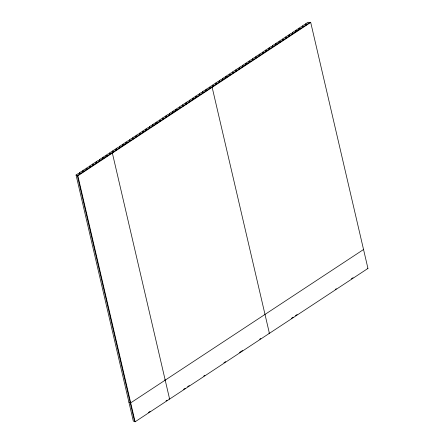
<?xml version="1.0" encoding="UTF-8"?>
<svg xmlns="http://www.w3.org/2000/svg" width="444" height="444" viewBox="0 0 444 444"><rect width="100%" height="100%" fill="white"/><g stroke="black" fill="none" stroke-linecap="round" stroke-linejoin="round"><path stroke-width="0.67" d="M134.61 421.584L77.361 175.591L310.217 22.228L310.706 22.444L367.948 268.437L135.098 421.8L133.294 421.012L76.052 175.014L78.544 173.371L79.859 173.948M79.687 174.17L79.376 172.821L81.868 171.179L83.183 171.756M83.017 171.978L82.701 170.635L85.198 168.992L86.513 169.564M86.341 169.791L86.031 168.443L88.523 166.8L89.838 167.377M89.671 167.599L89.355 166.25L91.853 164.607L93.162 165.185M92.996 165.407L92.679 164.058L95.177 162.415L96.492 162.992M96.32 163.214L96.009 161.871L98.501 160.228L99.817 160.8M99.65 161.028L99.334 159.679L101.831 158.036L103.141 158.613M102.975 158.835L102.664 157.487L105.156 155.844L106.471 156.421M106.299 156.643L105.988 155.295L108.48 153.652L109.796 154.229M109.629 154.451L109.313 153.108L111.81 151.465L113.12 152.037M112.954 152.264L112.643 150.916L115.135 149.273L116.45 149.85M116.284 150.072L115.967 148.723L118.465 147.081L119.775 147.658M119.608 147.88L119.292 146.531L121.789 144.888L123.105 145.466M122.933 145.688L122.622 144.344L125.114 142.702L126.429 143.273M126.263 143.501L125.946 142.152L128.444 140.509L129.753 141.087M129.587 141.309L129.271 139.96L131.768 138.317L133.083 138.894M132.911 139.116L132.601 137.768L135.093 136.125L136.408 136.702M136.241 136.924L135.925 135.581L138.423 133.933L139.732 134.51M139.566 134.737L139.255 133.389L141.747 131.746L143.062 132.323M142.89 132.545L142.579 131.196L145.071 129.554L146.387 130.131M146.22 130.353L145.904 129.004L148.401 127.361L149.717 127.939M149.545 128.161L149.234 126.818L151.726 125.169L153.041 125.746M152.875 125.974L152.558 124.625L155.056 122.982L156.366 123.56M156.199 123.782L155.883 122.433L158.38 120.79L159.696 121.367M159.524 121.589L159.213 120.241L161.705 118.598L163.02 119.175M162.854 119.397L162.537 118.054L165.035 116.406L166.345 116.983M166.178 117.21L165.867 115.862L168.359 114.219L169.675 114.796M169.503 115.018L169.192 113.67L171.684 112.027L172.999 112.604M172.833 112.826L172.516 111.477L175.014 109.835L176.329 110.412M176.157 110.634L175.846 109.285L178.338 107.642L179.654 108.219M179.487 108.447L179.171 107.098L181.668 105.456L182.978 106.033M182.811 106.255L182.495 104.906L184.993 103.263L186.308 103.841M186.136 104.063L185.825 102.714L188.317 101.071L189.632 101.648M189.466 101.87L189.15 100.522L191.647 98.879L192.957 99.456M192.79 99.684L192.474 98.335L194.972 96.692L196.287 97.264M196.115 97.491L195.804 96.143L198.296 94.5L199.611 95.077M199.445 95.299L199.128 93.95L201.626 92.308L202.936 92.885M202.769 93.107L202.458 91.758L204.95 90.115L206.266 90.693M206.094 90.92L205.783 89.571L208.275 87.929L209.59 88.5M209.424 88.728L209.107 87.379L211.605 85.736L212.92 86.314M212.748 86.536L212.437 85.187L214.929 83.544L216.245 84.121M216.078 84.343L215.762 82.995L218.259 81.352L219.569 81.929M219.403 82.157L219.086 80.808L221.584 79.165L222.899 79.737M222.727 79.964L222.416 78.616L224.908 76.973L226.224 77.55M226.057 77.772L225.741 76.424L228.238 74.781L229.548 75.358M229.382 75.58L229.071 74.231L231.563 72.588L232.878 73.166M232.706 73.388L232.395 72.045L234.887 70.402L236.202 70.973M236.036 71.201L235.72 69.852L238.217 68.21L239.532 68.787M239.36 69.009L239.05 67.66L241.542 66.017L242.857 66.594M242.69 66.816L242.374 65.468L244.872 63.825L246.181 64.402M246.015 64.624L245.699 63.281L248.196 61.638L249.511 62.21M249.339 62.438L249.029 61.089L251.52 59.446L252.836 60.023M252.669 60.245L252.353 58.897L254.85 57.254L256.16 57.831M255.994 58.053L255.683 56.704L258.175 55.062L259.49 55.639M259.318 55.861L259.007 54.518L261.499 52.875L262.815 53.447M262.648 53.674L262.332 52.325L264.829 50.683L266.139 51.26M265.973 51.482L265.662 50.133L268.154 48.49L269.469 49.068M269.297 49.29L268.986 47.941L271.484 46.298L272.794 46.875M272.627 47.097L272.311 45.754L274.808 44.111L276.124 44.683M275.952 44.911L275.641 43.562L278.133 41.919L279.448 42.496M279.282 42.718L278.965 41.37L281.463 39.727L282.773 40.304M282.606 40.526L282.29 39.177L284.787 37.535L286.103 38.112M285.93 38.334L285.62 36.991L288.112 35.348L289.427 35.92M289.26 36.147L288.944 34.799L291.442 33.156L292.751 33.733M292.585 33.955L292.274 32.606L294.766 30.963L296.081 31.541M295.909 31.763L295.599 30.414L298.091 28.771L299.406 29.348M299.239 29.57L298.923 28.227L301.421 26.585L302.736 27.156M302.564 27.384L302.253 26.035L304.745 24.392L306.06 24.969M305.894 25.191L305.577 23.843L308.075 22.2L309.385 22.777M76.052 175.014L77.85 175.807L310.706 22.444M363.547 249.517L130.691 402.88L128.893 402.086M148.413 412.493L150.139 411.355M166.045 400.882L167.044 400.227M183.544 389.355L185.27 388.217M187.579 386.696L189.311 385.559M203.729 376.062L204.884 375.302M223.92 362.765L225.652 361.621M239.494 352.503L241.225 351.365M241.553 351.149L242.552 350.494M259.685 339.205L260.839 338.45M291.392 318.326L293.118 317.188M295.426 315.667L297.153 314.53M335.192 289.477L336.341 288.722M351.326 278.854L353.058 277.711M305.577 23.843L306.893 24.42M302.253 26.035L303.563 26.612M298.923 28.227L300.238 28.799M295.599 30.414L296.914 30.991M292.274 32.606L293.584 33.183M288.944 34.799L290.259 35.376M285.62 36.991L286.935 37.562M282.29 39.177L283.605 39.755M278.965 41.37L280.281 41.947M275.641 43.562L276.951 44.139M272.311 45.754L273.626 46.326M268.986 47.941L270.302 48.518M265.662 50.133L266.972 50.71M262.332 52.325L263.647 52.903M259.007 54.518L260.323 55.089M255.683 56.704L256.993 57.282M252.353 58.897L253.668 59.474M249.029 61.089L250.338 61.666M245.699 63.281L247.014 63.853M242.374 65.468L243.689 66.045M239.05 67.66L240.359 68.237M235.72 69.852L237.035 70.43M232.395 72.045L233.711 72.616M229.071 74.231L230.381 74.808M225.741 76.424L227.056 77.001M222.416 78.616L223.732 79.193M219.086 80.808L220.402 81.385M215.762 82.995L217.077 83.572M212.437 85.187L213.747 85.764M211.671 87.135L212.16 87.346L269.403 333.344L268.914 333.128M209.107 87.379L210.423 87.956M205.783 89.571L207.098 90.149M202.458 91.758L203.768 92.335M199.128 93.95L200.444 94.528M195.804 96.143L197.119 96.72M192.474 98.335L193.789 98.912M189.15 100.522L190.465 101.099M185.825 102.714L187.135 103.291M182.495 104.906L183.81 105.483M179.171 107.098L180.486 107.676M175.846 109.285L177.156 109.862M172.516 111.477L173.832 112.055M169.192 113.67L170.507 114.247M165.867 115.862L167.177 116.439M162.537 118.054L163.853 118.626M159.213 120.241L160.528 120.818M155.883 122.433L157.198 123.01M152.558 124.625L153.874 125.202M149.234 126.818L150.544 127.389M145.904 129.004L147.219 129.581M142.579 131.196L143.895 131.774M139.255 133.389L140.565 133.966M135.925 135.581L137.24 136.153M132.601 137.768L133.916 138.345M129.271 139.96L130.586 140.537M125.946 142.152L127.262 142.729M122.622 144.344L123.932 144.916M119.292 146.531L120.607 147.108M115.967 148.723L117.283 149.301M112.643 150.916L113.953 151.493M111.877 152.858L112.365 153.075L169.608 399.067L169.12 398.856M109.313 153.108L110.628 153.679M367.466 268.226L367.948 268.437M105.988 155.295L107.304 155.872M102.664 157.487L103.974 158.064M99.334 159.679L100.649 160.256M96.009 161.871L97.319 162.443M92.679 164.058L93.995 164.635M89.355 166.25L90.67 166.827M86.031 168.443L87.34 169.02M82.701 170.635L84.016 171.206M79.376 172.821L80.691 173.399M164.718 379.931L165.207 380.147M77.85 175.807L135.098 421.8"/></g></svg>
